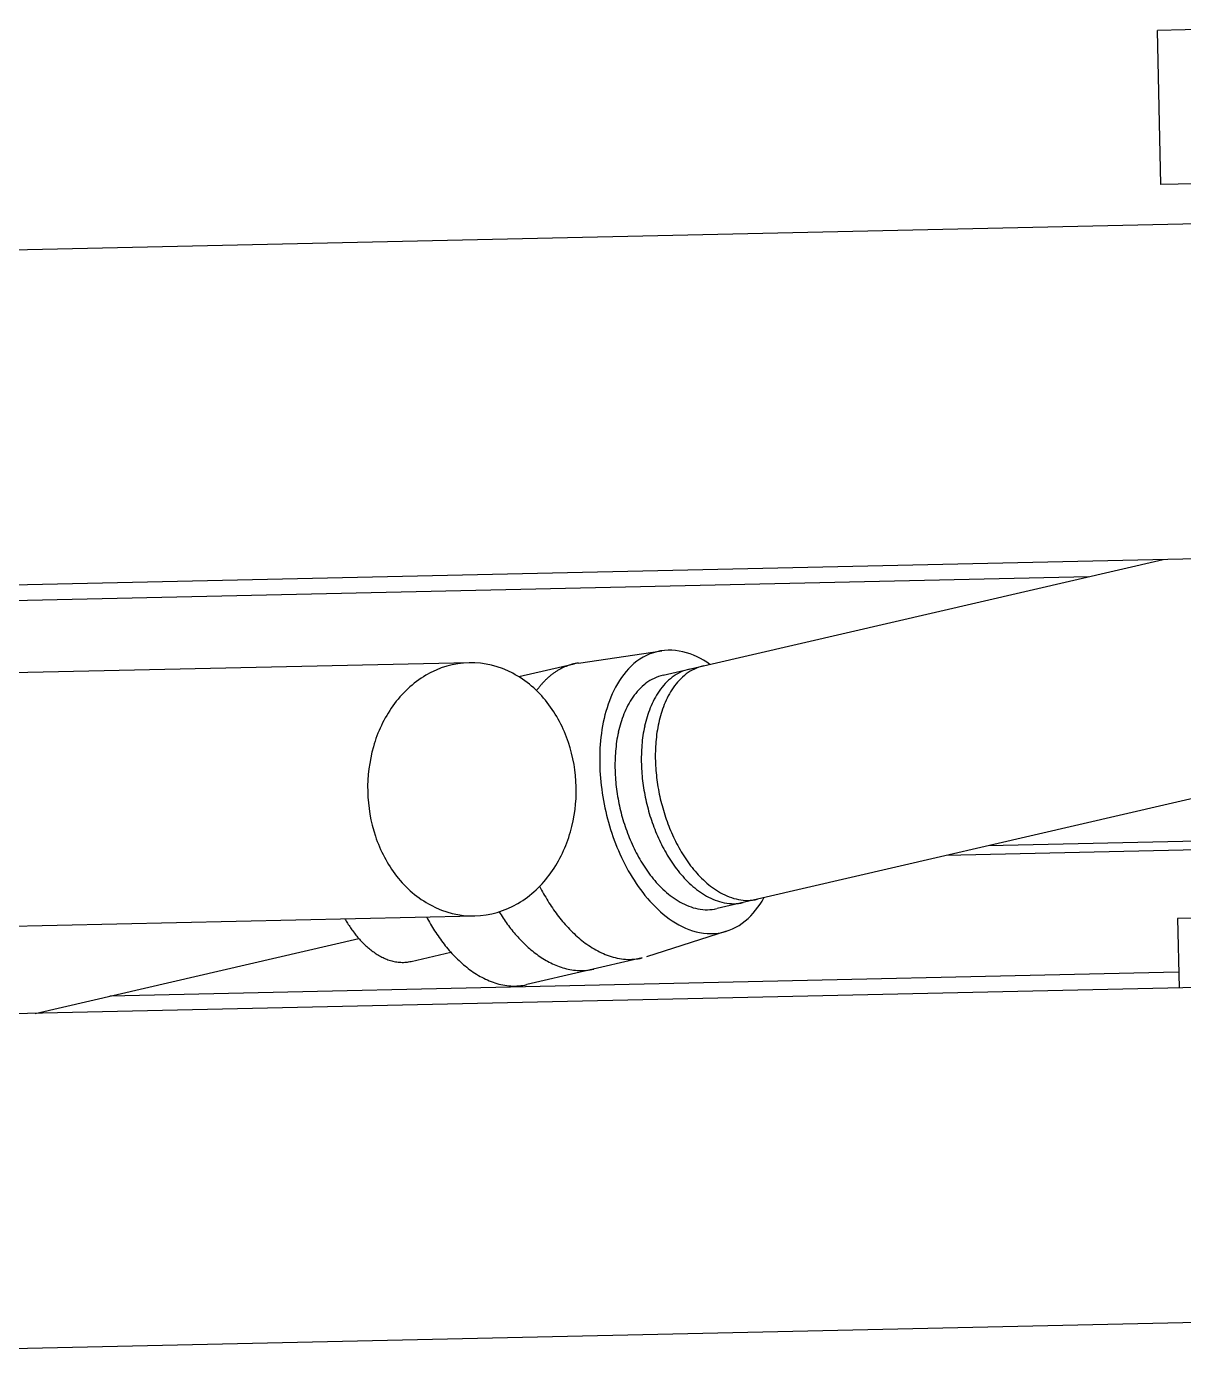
# Model space of a CAD drawing. Header units: metres. Extents: x 668617 to 675126, y 2286318 to 2293677.
# Drawn here: x 669896.239 to 669897.098, y 2287287.867 to 2287288.862 of the extents above; entities that cross this region are included whole.
import ezdxf

# ---------------------------------------------------------------- set-up
doc = ezdxf.new("R2010")
doc.units = ezdxf.units.M
doc.header["$MEASUREMENT"] = 0
doc.layers.add('0_VEH_CONSTRUCCION', color=250, linetype='Continuous')

# ---------------------------------------------------------------- blocks, each defined once
blk = doc.blocks.new('excavadora planta')
at = {"color": 0}
for p, q in [((-5.59015, 0.50691), (-5.59015, 0.5865)), ((-5.50659, 0.5865), (-5.59015, 0.5865)), ((-5.50659, 0.50691), (-5.59015, 0.50691)), ((-5.17963, 0.48634), (-6.52917, 0.48634)), ((-5.46163, 0.31351), (-6.43109, 0.31351)), ((-5.85265, 0.25961), (-5.59331, 0.31351)), ((-5.63199, 0.30547), (-6.32836, 0.30547)), ((-5.89617, 0.26689), (-5.85306, 0.27226)), ((-5.95253, 0.26829), (-6.58661, 0.26829)), ((-5.92712, 0.26055), (-5.89842, 0.26652)), ((-5.42033, 0.22323), (-5.8275, 0.1386)), ((-5.23716, 0.16781), (-5.68696, 0.16781)), ((-5.24015, 0.16329), (-5.70872, 0.16329)), ((-6.58661, 0.13766), (-5.95253, 0.13766)), ((-6.18041, 0.09245), (-6.0126, 0.12732)), ((-5.82283, 0.12683), (-5.86451, 0.11458)), ((-5.59015, 0.12815), (-5.59015, 0.09245)), ((-5.50659, 0.12815), (-5.59015, 0.12815)), ((-5.9859, 0.11491), (-5.9653, 0.11919)), ((-5.86672, 0.11403), (-5.92651, 0.1016)), ((-5.59015, 0.10048), (-6.14173, 0.10048)), ((-5.25857, 0.09244), (-6.26336, 0.09244)), ((-5.24338, -0.08039), (-6.59296, -0.08039))]:
    blk.add_line(p, q, dxfattribs=at)
for centre, radius, start, end in [((-5.84836, 0.24228), 0.03045, 107.24135, 136.29839), ((-5.84954, 0.2443), 0.02817, 74.7279, 106.16836), ((-5.85303, 0.23207), 0.04089, 52.87412, 74.53072), ((-5.95235, 0.22231), 0.04598, 90.23288, 119.42838), ((-5.95272, 0.22231), 0.04598, 60.53618, 89.7664), ((-5.89126, 0.23594), 0.0315, 120.06471, 123.06592), ((-5.89177, 0.23681), 0.03049, 116.969, 120.06622), ((-5.89215, 0.23756), 0.02965, 113.78484, 116.96639), ((-5.89241, 0.23816), 0.02899, 110.53276, 113.78373), ((-5.89258, 0.23861), 0.02851, 107.23381, 110.5368), ((-5.89267, 0.2389), 0.02821, 103.89182, 107.22735), ((-5.8927, 0.23902), 0.02809, 100.54075, 103.89048), ((-5.89269, 0.23895), 0.02816, 97.14289, 100.53983), ((-5.83666, 0.23099), 0.0467, 136.19979, 155.14412), ((-5.82684, 0.24102), 0.02346, 102.0096, 126.06713), ((-5.94742, 0.21382), 0.0558, 119.54957, 143.6216), ((-5.95766, 0.21381), 0.05581, 36.34795, 60.41567), ((-5.88385, 0.22772), 0.04261, 138.66165, 140.87549), ((-5.88533, 0.22902), 0.04064, 136.3429, 138.66009), ((-5.88667, 0.2303), 0.03879, 133.91865, 136.34194), ((-5.88787, 0.23154), 0.03706, 131.39111, 133.92211), ((-5.88893, 0.23274), 0.03546, 128.75004, 131.38919), ((-5.88984, 0.23389), 0.03399, 125.96595, 128.75199), ((-5.89062, 0.23496), 0.03267, 123.06863, 125.96512), ((-5.84777, 0.23667), 0.02346, 102.01005, 126.06757), ((-5.82962, 0.23345), 0.03099, 126.20083, 144.41294), ((-5.83412, 0.2395), 0.02346, 102.00996, 126.06839), ((-5.82234, 0.23497), 0.03099, 126.19981, 144.41147), ((-5.88224, 0.22641), 0.04468, 140.87442, 142.98881), ((-5.8154, 0.22078), 0.07028, 154.87768, 167.46253), ((-5.84327, 0.23061), 0.03099, 126.20004, 144.41124), ((-5.81914, 0.22582), 0.04396, 144.28003, 157.12282), ((-5.81186, 0.22734), 0.04396, 144.27883, 157.12163), ((-5.9369, 0.20586), 0.06899, 143.48214, 162.95239), ((-5.96818, 0.20585), 0.069, 17.02286, 36.48766), ((-5.83279, 0.22299), 0.04396, 144.27818, 157.12075), ((-5.80497, 0.21972), 0.05939, 157.0131, 166.51829), ((-5.79769, 0.22123), 0.05939, 157.01227, 166.51745), ((-5.7924, 0.21543), 0.0939, 167.32432, 176.75195), ((-5.81862, 0.21688), 0.05939, 157.0106, 166.51579), ((-5.78288, 0.2176), 0.07463, 166.45083, 174.01548), ((-5.80381, 0.21325), 0.07463, 166.45097, 174.01562), ((-5.79016, 0.21608), 0.07463, 166.45267, 174.01709), ((-5.92848, 0.20307), 0.07786, 162.80458, 180.06671), ((-5.9766, 0.20307), 0.07787, 359.93337, 17.17043), ((-5.77716, 0.21466), 0.08771, 173.97847, 180.42071), ((-5.76989, 0.21617), 0.08771, 173.97748, 180.41995), ((-5.774, 0.21425), 0.11233, 176.67999, 184.5617), ((-5.79082, 0.21182), 0.0877, 173.97649, 180.41919), ((-5.76041, 0.2162), 0.09719, 180.39576, 186.21073), ((-5.78134, 0.21185), 0.09718, 180.39472, 186.20991), ((-5.76768, 0.21469), 0.09719, 180.39512, 186.20962), ((-5.92847, 0.20289), 0.07786, 179.93359, 197.17179), ((-5.9766, 0.20289), 0.07786, 342.80663, 0.06671), ((-5.76404, 0.21495), 0.12232, 184.5177, 191.76068), ((-5.7764, 0.21235), 0.10215, 186.19016, 191.72249), ((-5.76273, 0.21519), 0.10217, 186.19151, 191.72314), ((-5.75546, 0.21671), 0.10216, 186.19053, 191.72239), ((-5.7627, 0.21517), 0.10219, 191.70669, 197.22688), ((-5.75542, 0.21668), 0.10219, 191.70669, 197.22688), ((-5.76402, 0.21487), 0.12233, 191.7228, 198.95319), ((-5.77636, 0.21233), 0.10219, 191.70658, 197.22699), ((-5.93689, 0.2001), 0.069, 197.02391, 216.48893), ((-5.96817, 0.20009), 0.06899, 323.48407, 342.9541), ((-5.78104, 0.21085), 0.09727, 197.20817, 203.01214), ((-5.76739, 0.21368), 0.09728, 197.20746, 203.0112), ((-5.76011, 0.2152), 0.09728, 197.20746, 203.0112), ((-5.77342, 0.21155), 0.11236, 198.90843, 206.78716), ((-5.7897, 0.20712), 0.08785, 202.98602, 209.4246), ((-5.77605, 0.20996), 0.08785, 202.98535, 209.4237), ((-5.76877, 0.21148), 0.08785, 202.98614, 209.42449), ((-5.78741, 0.2035), 0.07478, 209.38572, 216.9522), ((-5.78013, 0.20501), 0.07478, 209.38499, 216.95147), ((-5.94741, 0.19215), 0.05582, 216.34918, 240.41554), ((-5.95765, 0.19213), 0.0558, 299.55094, 323.62387), ((-5.78981, 0.20314), 0.09394, 206.71586, 216.14051), ((-5.80106, 0.20066), 0.07478, 209.38645, 216.95293), ((-5.79228, 0.19579), 0.05952, 216.88716, 226.38137), ((-5.82043, 0.19965), 0.10918, 205.78099, 208.05097), ((-5.81321, 0.19144), 0.05953, 216.88793, 226.38191), ((-5.79956, 0.19427), 0.05952, 216.88716, 226.38137), ((-5.80288, 0.18454), 0.04407, 226.26974, 239.09312), ((-5.82523, 0.19709), 0.10374, 208.04845, 210.43806), ((-5.80879, 0.18907), 0.07031, 216.00208, 228.59629), ((-5.82381, 0.18019), 0.04407, 226.27039, 239.09354), ((-5.81016, 0.18303), 0.04407, 226.26974, 239.09312), ((-5.81678, 0.17183), 0.03106, 238.95946, 257.15266), ((-5.8095, 0.17334), 0.03106, 238.96027, 257.15348), ((-5.95235, 0.18365), 0.04598, 240.53565, 269.7661), ((-5.95272, 0.18364), 0.04598, 270.23268, 299.42931), ((-5.85495, 0.18919), 0.09847, 210.33385, 212.54425), ((-5.83032, 0.19409), 0.09783, 210.43588, 212.97077), ((-5.83562, 0.19065), 0.09152, 212.9695, 215.67992), ((-5.83043, 0.16899), 0.03106, 238.9605, 257.15325), ((-5.83217, 0.16161), 0.02348, 257.28239, 281.37255), ((-5.81851, 0.16444), 0.02348, 257.28226, 281.37265), ((-5.81123, 0.16596), 0.02348, 257.28138, 281.37177), ((-5.83882, 0.16371), 0.04088, 308.95384, 330.59545), ((-5.95829, 0.1709), 0.06971, 208.47949, 210.71029), ((-5.96149, 0.16899), 0.06597, 210.70477, 213.06253), ((-5.96482, 0.16683), 0.06201, 213.06439, 215.57362), ((-5.88265, 0.18595), 0.10643, 206.97653, 209.22773), ((-5.88745, 0.18326), 0.10093, 209.22659, 211.60107), ((-5.85957, 0.18624), 0.09299, 212.5415, 214.88276), ((-5.86427, 0.18296), 0.08725, 214.88077, 217.37647), ((-5.84098, 0.1868), 0.08492, 215.67646, 218.59861), ((-5.8463, 0.18254), 0.07809, 218.59614, 221.77425), ((-5.82424, 0.17122), 0.0467, 228.3287, 247.2901), ((-5.83075, 0.15388), 0.02817, 277.3642, 308.75563), ((-5.96818, 0.16442), 0.05787, 215.57038, 218.25972), ((-5.97153, 0.16177), 0.0536, 218.25586, 221.15991), ((-5.97479, 0.15892), 0.04928, 221.15861, 224.31838), ((-5.97788, 0.1559), 0.04495, 224.31701, 227.78177), ((-5.89247, 0.18017), 0.09504, 211.60097, 214.12348), ((-5.89763, 0.17667), 0.0888, 214.11999, 216.82056), ((-5.86897, 0.17936), 0.08134, 217.37196, 220.04984), ((-5.87359, 0.17548), 0.0753, 220.05138, 222.94443), ((-5.85145, 0.17793), 0.07119, 221.7705, 225.25794), ((-5.85629, 0.17304), 0.06431, 225.2529, 229.11427), ((-5.86069, 0.16796), 0.05759, 229.11103, 233.42306), ((-5.83047, 0.1562), 0.03044, 247.19227, 276.28923), ((-5.98074, 0.15274), 0.04069, 227.77404, 231.60173), ((-5.98329, 0.14952), 0.03658, 231.60055, 235.85829), ((-5.98547, 0.14631), 0.0327, 235.8517, 240.6139), ((-5.98721, 0.14321), 0.02914, 240.61007, 245.95273), ((-5.90282, 0.17278), 0.08232, 216.82009, 219.73399), ((-5.90792, 0.16854), 0.07569, 219.72991, 222.9), ((-5.87803, 0.17134), 0.06924, 222.93982, 226.08699), ((-5.8822, 0.167), 0.06322, 226.08589, 229.53323), ((-5.88601, 0.16253), 0.05734, 229.52781, 233.32847), ((-5.8645, 0.16281), 0.05119, 233.41547, 238.26679), ((-5.86761, 0.15777), 0.04525, 238.26043, 243.74694), ((-5.98849, 0.14033), 0.02599, 245.94788, 251.93645), ((-5.98932, 0.1378), 0.02334, 251.93713, 258.60425), ((-5.98973, 0.13577), 0.02126, 258.61141, 265.92537), ((-5.98983, 0.13435), 0.01984, 265.93278, 273.76779), ((-5.98979, 0.13364), 0.01912, 273.7865, 281.92664), ((-5.91281, 0.16399), 0.06901, 222.8951, 226.37291), ((-5.91737, 0.15919), 0.06238, 226.37033, 230.21772), ((-5.92148, 0.15425), 0.05596, 230.21055, 234.4999), ((-5.88937, 0.15801), 0.05171, 233.32403, 237.53846), ((-5.8922, 0.15356), 0.04643, 237.53598, 242.22877), ((-5.89444, 0.1493), 0.04162, 242.22393, 247.45871), ((-5.89607, 0.14538), 0.03737, 247.45678, 253.28388), ((-5.86996, 0.15301), 0.03995, 243.74303, 249.95512), ((-5.87149, 0.14879), 0.03546, 249.95289, 256.94951), ((-5.87229, 0.14534), 0.03192, 256.95239, 264.71987), ((-5.87253, 0.14292), 0.02949, 264.73432, 273.13927), ((-5.87247, 0.14169), 0.02826, 273.1601, 281.90629), ((-5.92502, 0.14928), 0.04986, 234.49733, 239.31107), ((-5.92789, 0.14444), 0.04423, 239.30438, 244.7295), ((-5.93002, 0.13992), 0.03923, 244.72367, 250.83888), ((-5.89709, 0.14197), 0.03382, 253.28345, 259.72066), ((-5.89758, 0.13925), 0.03105, 259.72523, 266.73307), ((-5.8977, 0.13737), 0.02916, 266.7439, 274.20301), ((-5.89764, 0.13642), 0.02822, 274.2195, 281.90639), ((-5.93141, 0.13592), 0.03499, 250.83938, 257.69129), ((-5.93212, 0.13268), 0.03168, 257.69623, 265.26226), ((-5.93231, 0.1304), 0.02939, 265.27404, 273.42356), ((-5.93225, 0.12925), 0.02825, 273.44176, 281.89959)]:
    blk.add_arc(centre, radius, start, end, dxfattribs=at)

msp = doc.modelspace()

# ---------------------------------------------------------------- block references
at = {"layer": '0_VEH_CONSTRUCCION', "xscale": 1.44, "yscale": 1.44, "zscale": 1.44, "rotation": 1.284310337234343}
msp.add_blockref('excavadora planta', (669905.14548, 2287288.19516), dxfattribs=at)

doc.saveas('drawing.dxf')
